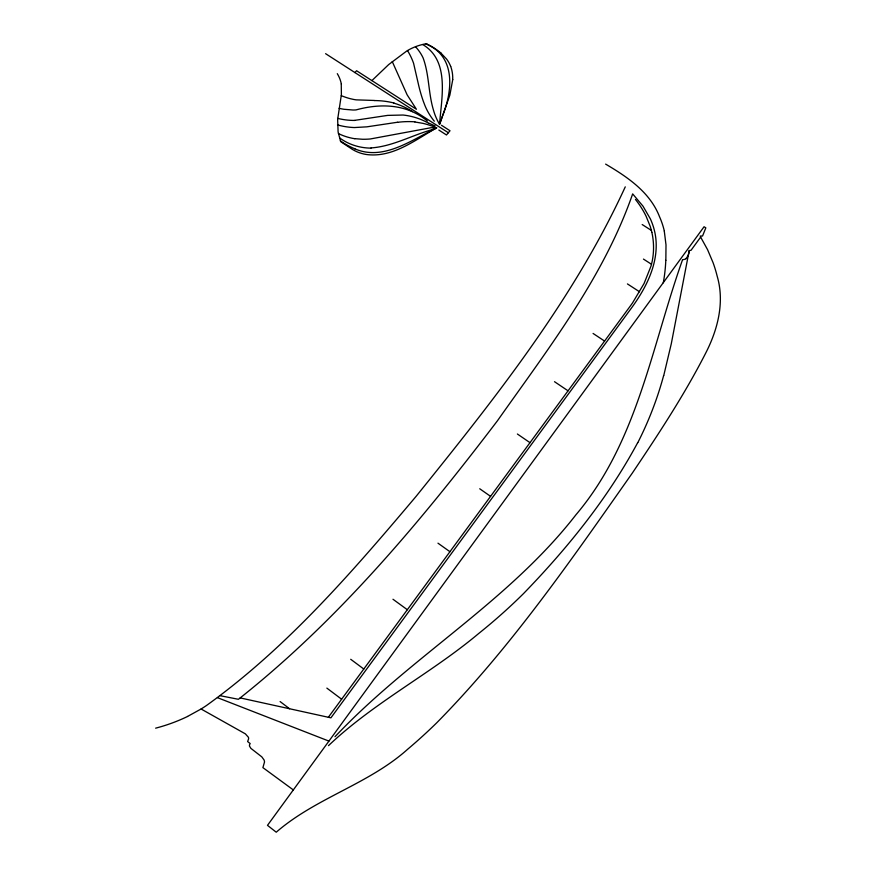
<?xml version="1.0" encoding="UTF-8"?>
<svg xmlns="http://www.w3.org/2000/svg" width="876" height="876" viewBox="0 0 876 876"><rect width="100%" height="100%" fill="white"/><g stroke="black" fill="none" stroke-linecap="round" stroke-linejoin="round"><path stroke-width="1.31" d="M452.772 79.519L449.837 95.199L439.544 124.304A69.259 58.834 10.4 0 1 433.445 110.037C428.265 92.966 429.273 74.559 423.064 57.816A51.465 43.658 4.6 0 0 415.531 46.746M665.848 260.347L666.001 244.886L664.282 231.056M341.268 84.052L341.388 94.641L337.643 119.421L338.103 131.969L340.698 141.671L351.878 149.062A38.27 32.959 4.7 0 0 352.886 149.686A33.814 29.149 4.6 0 0 366.398 154.504C392.733 157.998 414.972 140.105 436.598 127.918A68.635 60.083 6.8 0 0 422.845 123.33L414.852 121.994M663.734 375.596L671.29 343.764L689.193 250.58L691.022 250.317L700.636 237.111L700.263 236.027L702.552 235.994L705.826 227.859L704.074 226.742L267.487 825.345L276.236 832.2C315.907 797.74 368.741 784.195 407.789 749.133A509.011 460.973 -17.8 0 0 436.609 722.93C511.069 647.386 571.459 559.611 632.297 473.117C658.445 434.167 684.397 394.846 705.749 353.017C717.74 329.617 724.802 302.329 717.225 276.378A151.887 134.992 18.4 0 0 713.119 262.789L707.567 249.66L700.636 237.111M625.267 186.851C573.035 300.632 494.152 399.423 416.133 496.32C352.502 571.732 287.043 647.605 206.451 705.53A156.574 147.672 -32 0 1 201.086 709.002L187.552 716.448M687.879 256.033L685.919 258.672M637.717 442.599C607.769 498.411 567.484 548.212 523.53 593.578A558.111 490.954 -10 0 1 478.734 633.468C430.806 673.688 373.942 702.421 328.5 745.64M328.358 717.28L630.03 306.403A162.958 143.368 12.1 0 0 632.571 302.844L644.09 283.463L651.021 266.052A87.918 77.132 16.4 0 0 651.864 232.304M354.944 72.577L356.565 70.737L416.418 109.259L407.11 94.794L392.262 61.572M371.895 80.603L388.692 64.561L406.76 51.005A53.918 45.837 7.6 0 1 426.601 43.658M334.993 736.727C410.11 657.044 508.332 601.856 575.948 514.77C637.443 442.26 651.602 346.48 682.59 259.635A6.537 5.639 21.8 0 0 685.963 258.727M354.835 138.671L362.555 139.262A67.244 57.203 4 0 0 370.285 138.977L431.014 127.721A28.853 25.021 7.9 0 1 436.598 127.929C411.797 139.864 383.48 161.228 354.857 148.854M436.598 127.918L430.609 130.086C410.844 135.879 391.933 146.511 371.052 147.924M397.616 122.235L366.902 126.834L354.331 127.557A60.981 51.783 3.7 0 1 337.534 124.907M435.12 125.969L428.911 123.22M354.933 120.33L387.619 115.391L403.102 115.03A58.561 51.049 6.2 0 1 428.824 123.341M374.348 100.466L356.291 99.864A39.77 33.682 4 0 1 353.324 99.382L349.798 98.572A63.346 53.327 4.2 0 1 341.279 95.648M220.084 695.686L238.425 699.3C338.322 620.307 420.688 521.625 497.491 420.71C548.004 348.987 603.531 277.637 632.658 193.892L643.017 206.199L650.397 218.945A75.927 66.456 17.1 0 1 655.894 238.995C658.358 264.3 645.951 288.138 631.497 307.991L330.909 717.838L240.188 697.909M393.915 103.149L396.729 104.025A65.689 57.148 4.8 0 1 412.465 111.613M217.456 697.657L328.927 741.096M425.802 43.942C456.177 55.955 452.618 91.082 442.5 116.015A211.85 179.022 -1.5 0 1 439.555 124.304C441.405 98.254 450.176 60.904 422.747 44.556M201.086 709.002L245.368 733.858L248.423 737.285A4.413 4.271 -63.7 0 1 248.587 738.884L247.634 741.589L250.175 743.549L249.671 744.458A3.055 2.957 -66.2 0 0 249.529 746.166L250.886 748.367L261.825 756.875L264.059 759.963A6.537 6.318 -69.6 0 1 264.508 762.043L262.899 767.628L293.318 789.922M605.623 164.108C627.435 176.985 650.047 192.14 659.562 216.81A90.327 79.125 16.9 0 1 664.326 231.056M642.185 224.541L651.361 230.399M441.504 125.279L450.012 130.754L446.486 134.981L438.843 130.042M325.598 53.677L448.348 132.747M427.422 121.074C406.88 103.97 380.95 103.094 356.05 109.905A38.215 32.467 3.6 0 1 352.908 110.015L343.972 109.27A67.594 57.006 3.7 0 1 339.078 108.328M643.455 259.088L651.481 264.256M627.424 283.912L639.546 291.785M593.074 333.449L604.582 341.071M554.508 381.695L568.053 390.816M517.377 434.003L529.991 442.665M479.73 488.764L490.571 496.353M437.967 543.175L449.925 551.705M392.974 599.25L407.329 609.718M350.718 659.289L363.792 669.023M326.858 688.109L341.629 699.212M280.101 701.556L289.562 708.75M441.077 53.239L446.53 58.999A35.336 29.948 6.5 0 1 450.647 66.357M689.27 250.58A18.002 15.56 21.2 0 1 687.835 256.011M663.636 375.574A412.476 370.756 -2.2 0 1 637.816 442.643M187.563 716.48A164.819 155.271 -31.1 0 1 155.632 728.164M651.821 232.304A81.512 71.438 16.7 0 0 650.101 226.085L646.039 216.098A96.656 84.972 16.2 0 0 635.461 199.454M665.793 260.336A201.108 178.452 11 0 1 663.285 282.784M407.515 50.567A84.446 71.876 2.7 0 1 413.56 63.203L418.914 86.374A204.294 169.594 14.4 0 0 423.327 101.309L424.072 103.258A70.014 59.327 9.8 0 0 434.321 121.216M426.601 43.866A67.791 57.838 5.6 0 1 441.154 53.184M450.702 66.346A46.056 39.081 6 0 1 452.695 79.508M337.293 73.661A40.559 34.591 1.2 0 1 341.344 84.041M374.348 100.565A71.503 62.316 5 0 1 393.97 102.985M354.933 120.428A57.816 49.034 3.6 0 1 337.742 118.391M397.627 122.311A77.548 68.032 7.1 0 1 414.863 121.808M371.052 148.121A47.512 40.734 4.5 0 1 339.713 137.97M354.824 138.726A50.458 43.11 4.1 0 1 338.421 133.568M354.879 148.81A65.218 55.746 5 0 1 340.348 140.839"/></g></svg>
